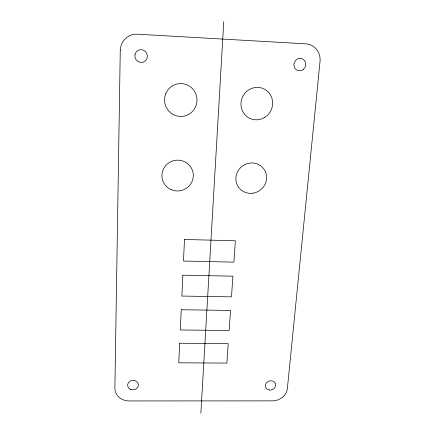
<?xml version="1.0" encoding="UTF-8"?>
<svg xmlns="http://www.w3.org/2000/svg" width="435" height="435" viewBox="0 0 435 435"><rect width="100%" height="100%" fill="white"/><g stroke="black" fill="none" stroke-linecap="round" stroke-linejoin="round"><path stroke-width="0.65" d="M200.861 413.25L223.748 21.75M120.256 50.634L114.883 388.276A14.42 12.707 -4.2 0 0 129.032 400.939L272.5 400.874A13.985 12.234 -18.9 0 0 287.377 388.542L320.035 61.531A16.883 15.801 -68 0 0 305.767 43.837L137.444 34.196A17.357 16.65 67.5 0 0 120.256 50.634M179.677 343.231L178.763 362.817L226.874 363.084L228.223 343.65L179.677 343.231M181.232 309.747L180.291 329.964L229.142 330.491L230.534 310.438L181.232 309.747M182.836 275.186L181.863 296.056L231.48 296.86L232.921 276.16L182.836 275.186M184.489 239.484L183.488 261.043L233.894 262.136L235.384 240.762L184.489 239.484M171.085 189.6A15.698 15.394 -8 0 0 193.243 174.027A15.698 15.394 -8 0 0 168.524 163.054A15.698 15.394 -8 0 0 171.085 189.6M252.92 193.194A15.584 14.975 -37.6 0 0 263.615 168.693A15.584 14.975 -37.6 0 0 237.173 172.581A15.584 14.975 -37.6 0 0 252.92 193.194M264.91 117.281A16.345 15.731 -63.8 0 0 264.54 89.202A16.345 15.731 -63.8 0 0 240.946 104.313A16.345 15.731 -63.8 0 0 264.91 117.281M166.007 93.215A16.454 16.204 82.8 0 0 182.439 116.379A16.454 16.204 82.8 0 0 193.939 90.431A16.454 16.204 82.8 0 0 166.007 93.215M130.516 389.401A5.41 4.78 -4.5 0 0 138.395 384.79A5.41 4.78 -4.5 0 0 130.076 381.142A5.41 4.78 -4.5 0 0 130.516 389.401M269.194 389.999A5.253 4.606 -18.8 0 0 275.491 383.779A5.253 4.606 -18.8 0 0 266.78 382.398A5.253 4.606 -18.8 0 0 269.194 389.999M303.179 69.638A6.313 5.921 -67.8 0 0 302.466 58.866A6.313 5.921 -67.8 0 0 293.875 65.315A6.313 5.921 -67.8 0 0 303.179 69.638M134.97 54.658A6.476 6.226 68 0 0 143.158 62.205A6.476 6.226 68 0 0 145.23 51.314A6.476 6.226 68 0 0 134.97 54.658"/></g></svg>
